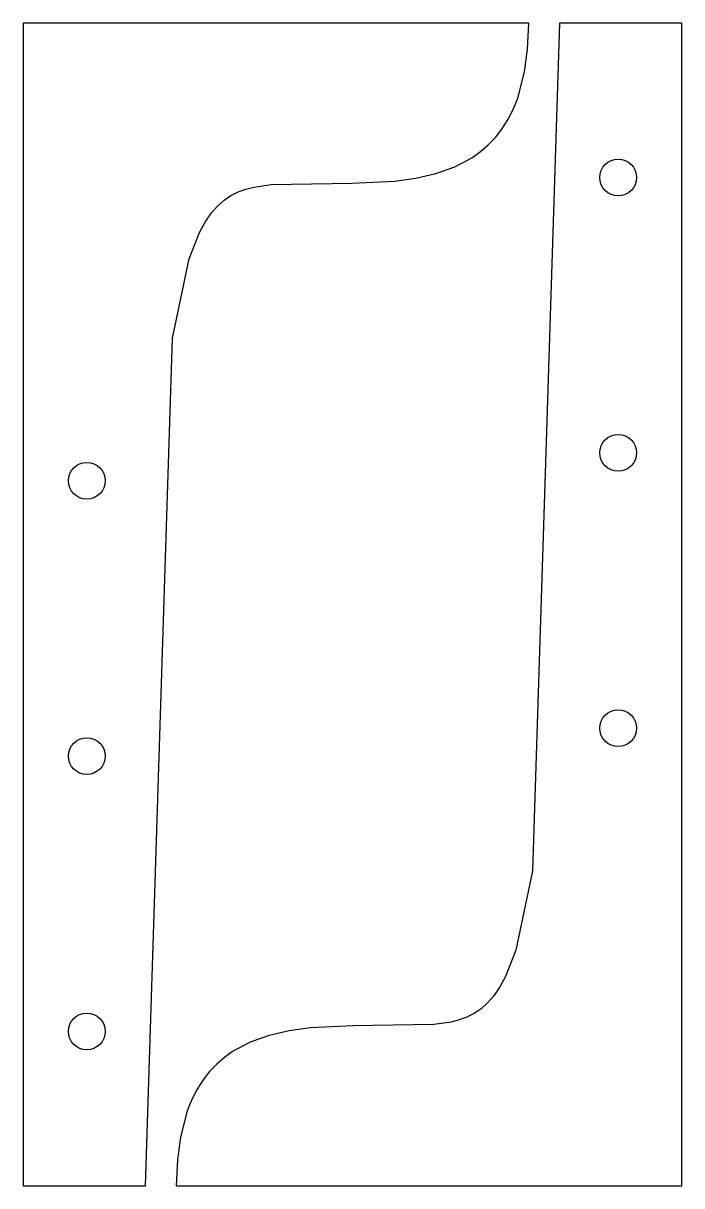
# Model space of a CAD drawing. Header units: millimetres. Extents: x 266 to 374, y -478 to -288.
import ezdxf

# ---------------------------------------------------------------- set-up
doc = ezdxf.new("R2010")
doc.units = ezdxf.units.MM
doc.layers.add('Default', color=7, linetype='Continuous')

msp = doc.modelspace()

# ---------------------------------------------------------------- linework, layer by layer
at = {"layer": 'Default'}
for points in [[(266.29, -478.07), (286.29, -478.07), (290.69, -339.53), (293.45, -326.57), (295.13, -322.26), (296.05, -320.56), (297.02, -319.13), (298.05, -317.95), (299.13, -316.98), (300.26, -316.21), (301.46, -315.62), (302.71, -315.17), (304.03, -314.84), (306.84, -314.45), (320.03, -314.2), (327.05, -313.86), (330.48, -313.39), (333.78, -312.64), (336.89, -311.53), (339.77, -309.99), (341.1, -309.05), (342.35, -307.97), (343.51, -306.75), (344.59, -305.38), (345.56, -303.86), (346.42, -302.17), (347.17, -300.31), (348.3, -296.02), (348.79, -292.29), (348.96, -288.07), (266.29, -288.07), (266.29, -478.07), (286.29, -478.07)], [(374, -288.07), (354, -288.07), (349.6, -426.62), (346.84, -439.57), (345.16, -443.88), (344.24, -445.58), (343.27, -447.01), (342.25, -448.2), (341.17, -449.16), (340.03, -449.93), (338.83, -450.53), (337.58, -450.98), (336.26, -451.31), (333.45, -451.7), (320.26, -451.95), (313.24, -452.29), (309.81, -452.76), (306.51, -453.51), (303.4, -454.62), (300.53, -456.15), (299.19, -457.1), (297.94, -458.18), (296.78, -459.4), (295.71, -460.76), (294.74, -462.29), (293.87, -463.98), (293.12, -465.84), (292, -470.13), (291.5, -473.86), (291.33, -478.07), (374, -478.07), (374, -288.07), (354, -288.07)]]:
    msp.add_lwpolyline(points, dxfattribs=at)
for centre in [(363.6, -313.29), (363.6, -358.29), (276.69, -362.85), (363.6, -403.29), (276.69, -407.85), (276.69, -452.85)]:
    msp.add_circle(centre, 3, dxfattribs=at)

doc.saveas('drawing.dxf')
